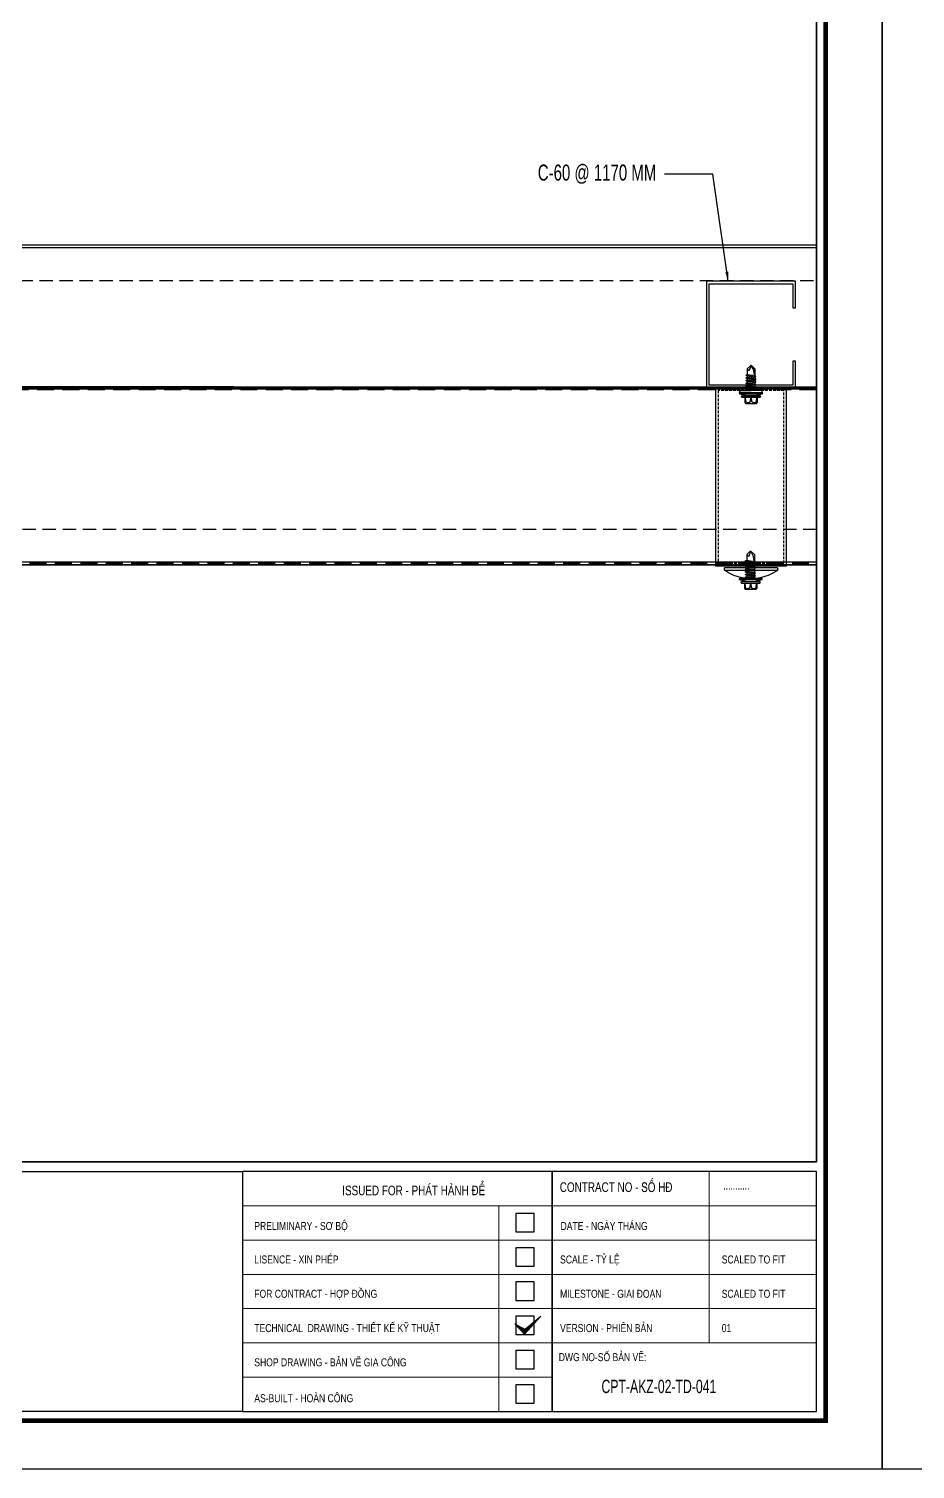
# Model space of a CAD drawing. Header units: inches. Extents: x 315041 to 662841, y -45540 to -35018.
# Drawn here: x 330043.5 to 330209.6, y -38167.8 to -37897.8 of the extents above; entities that cross this region are included whole.
import ezdxf
from ezdxf.enums import TextEntityAlignment as Align

# ---------------------------------------------------------------- set-up
doc = ezdxf.new("R2010")
doc.units = ezdxf.units.IN
doc.header["$MEASUREMENT"] = 0
for name, pattern in [('DASHED', [0.75, 0.5, -0.25]), ('DASHED2', [9.525, 6.35, -3.175]), ('HIDDEN', [0.375, 0.25, -0.125])]:
    doc.linetypes.add(name, pattern=pattern)
for name, color, linetype in [('2', 2, 'Continuous'), ('3', 3, 'Continuous'), ('7', 7, 'Continuous'), ('BAO KHUNG', 31, 'Continuous'), ('Fast RSQ_A2 Frame$0$Khung ten', 4, 'Continuous'), ('flashing', 6, 'Continuous'), ('ROOFING', 4, 'Continuous'), ('STRUCTURE', 1, 'Continuous'), ('TONTHUNG', 9, 'Continuous')]:
    doc.layers.add(name, color=color, linetype=linetype)
doc.layers.add('Cover text', color=7, linetype='Continuous', true_color=0x52370f)
for name, color, linetype, lineweight in [('DETAIL$0$S-Dim', 8, 'Continuous', 20), ('DETAIL$0$S-Hatch', 8, 'Continuous', 13), ('S-Hatch', 8, 'Continuous', 9)]:
    doc.layers.add(name, color=color, linetype=linetype, lineweight=lineweight)
doc.styles.add('ST1H', font='vnshxh.shx', dxfattribs={"width": 0.7})
doc.styles.get("Standard").update_dxf_attribs({"font": 'VHARIALN.TTF'})
doc.styles.add('style2', font='VHAVANI.TTF')
doc.styles.add('TIEU DE', font='VHARIALN.TTF', dxfattribs={"width": 0.8})
doc.dimstyles.new('3', dxfattribs={"dimtxt": 3.5, "dimasz": 1.8, "dimexe": 1, "dimexo": 0, "dimgap": 1, "dimtad": 1, "dimdec": 0, "dimlfac": 3, "dimzin": 0, "dimdsep": 46, "dimtxsty": 'ST1H', "dimblk": 'OBLIQUE', "dimcen": 1, "dimdle": 1, "dimclrd": 8, "dimclre": 8, "dimclrt": 3, "dimadec": 0, "dimazin": 0, "dimtfac": 1, "dimtdec": 0, "dimtix": 1, "dimtofl": 0, "dimtmove": 1, "dimatfit": 3, "dimfxl": 0.18, "dimtolj": 1, "dimtzin": 0, "dimlwd": -1, "dimlwe": -1, "dimarcsym": 1})

# ---------------------------------------------------------------- blocks, each defined once
blk = doc.blocks.new('DETAIL$0$MARK')
at = {"layer": 'DETAIL$0$S-Hatch', "linetype": 'Continuous'}
h = blk.add_hatch(dxfattribs=at)
h.set_pattern_fill('ANSI31', color=256, scale=50, style=0)
h.paths.add_polyline_path([(1667849.6, -1156933.2), (1667909.3, -1156997), (1668012, -1156885.1), (1667913.5, -1156966.7)])
at = {"layer": 'DETAIL$0$S-Dim', "linetype": 'Continuous'}
blk.add_lwpolyline([(1667849.6, -1156933.2), (1667909.3, -1156997), (1668012, -1156885.1), (1667913.5, -1156966.7), (1667849.6, -1156933.2)], dxfattribs=at)
blk = doc.blocks.new('A$C75D82031')
at = {"layer": '2', "color": 157, "linetype": 'Continuous'}
blk.add_lwpolyline([(0, 420), (594, 420), (594, 0), (0, 0)], close=True, dxfattribs=at)
at = {"layer": '7', "color": 147, "linetype": 'Continuous'}
blk.add_lwpolyline([(12.33, 57.61), (581.67, 57.61), (581.67, 409.19), (12.33, 409.19)], close=True, dxfattribs=at)
at = {"layer": 'BAO KHUNG', "color": 167, "linetype": 'Continuous', "const_width": 0.871}
blk.add_lwpolyline([(10.59, 9.07), (583.41, 9.07), (583.41, 410.93), (10.59, 410.93)], close=True, dxfattribs=at)
at = {"layer": 'BAO KHUNG', "color": 7}
for points in [[(211.89, 55.81), (474.14, 55.81), (474.14, 10.81), (211.89, 10.81)], [(474.14, 10.81), (532.16, 10.81), (532.16, 55.81), (474.14, 55.81)], [(532.16, 10.81), (581.67, 10.81), (581.67, 55.81), (532.16, 55.81)]]:
    blk.add_lwpolyline(points, close=True, dxfattribs=at)
at = {"layer": 'Fast RSQ_A2 Frame$0$Khung ten', "color": 7, "ltscale": 1000}
for points in [[(525.34, 44.51), (528.78, 44.51), (528.78, 47.96), (525.34, 47.96)], [(525.34, 38.09), (528.78, 38.09), (528.78, 41.53), (525.34, 41.53)], [(525.34, 31.66), (528.78, 31.66), (528.78, 35.1), (525.34, 35.1)], [(525.34, 25.23), (528.78, 25.23), (528.78, 28.67), (525.34, 28.67)], [(525.34, 18.8), (528.78, 18.8), (528.78, 22.24), (525.34, 22.24)], [(525.34, 12.37), (528.78, 12.37), (528.78, 15.81), (525.34, 15.81)]]:
    blk.add_lwpolyline(points, close=True, dxfattribs=at)
at = {"layer": 'S-Hatch'}
for p, q in [((561.54, 55.81), (561.54, 23.67)), ((474.14, 49.38), (532.16, 49.38)), ((522.13, 10.81), (522.13, 49.38)), ((532.16, 49.38), (581.67, 49.38)), ((474.14, 42.95), (532.16, 42.95)), ((532.16, 42.95), (581.67, 42.95)), ((474.14, 36.52), (532.16, 36.52)), ((532.16, 36.52), (581.67, 36.52)), ((474.14, 30.1), (532.16, 30.1)), ((532.16, 30.1), (581.67, 30.1)), ((474.14, 23.67), (532.16, 23.67)), ((532.16, 23.67), (581.67, 23.67)), ((474.14, 17.24), (532.16, 17.24))]:
    blk.add_line(p, q, dxfattribs=at)
at = {"layer": 'DETAIL$0$S-Dim', "linetype": 'Continuous', "xscale": 0.02999999996973202, "yscale": 0.02999999996973202, "zscale": 0.02999999996973202}
blk.add_blockref('DETAIL$0$MARK', (-49510.32, 34735.23), dxfattribs=at)
at = {"layer": 'BAO KHUNG', "color": 7, "linetype": 'Continuous', "width": 0.9}
blk.add_text('ISSUED FOR - PHÁT HÀNH ĐỂ ', height=1.8, dxfattribs=at).set_placement((506.46, 51.36), align=Align.CENTER)
blk.add_text('CONTRACT NO - Sè H§', height=1.8, dxfattribs=at).set_placement((533.57, 51.98))
at = {"layer": 'BAO KHUNG', "color": 109, "linetype": 'Continuous', "style": 'style2', "width": 0.8}
blk.add_text('...........', height=1.5, dxfattribs=at).set_placement((564.21, 52.44))
at = {"layer": 'Cover text', "linetype": 'Continuous', "style": 'style2', "width": 0.8}
for s, p in [('PRELIMINARY - S¥ Bé', (476.33, 44.85)), ('date - NGµY TH¸NG', (533.72, 44.85)), ('scale - tû lÖ', (533.63, 38.57)), ('LISENCE - XIN PHÐP', (476.33, 38.57)), ('scaled to fit', (563.92, 38.57)), ('FOR CONTRACT - HîP §åNG', (476.33, 32.14)), ('MILESTONE - GIAI §O¹N', (533.63, 32.14)), ('scaled to fit', (563.92, 32.14)), ('TECHNICAL  DRAWING - THIÕT KÕ Kü THUËT', (476.33, 25.71)), ('VERSION - PHI£N B¶N', (533.63, 25.71)), ('01', (563.92, 25.71)), ('%%u%%udwg no-sè b¶n vÏ:', (533.38, 20.26)), ('SHOP DRAWING - B¶N VÏ GIA C¤NG', (476.33, 19.28)), ('AS-BUILT - HOµN C¤NG', (476.33, 12.56))]:
    blk.add_text(s, height=1.5, dxfattribs=at).set_placement(p)
blk = doc.blocks.new('Short_Self_drilling')
at = {"layer": 'STRUCTURE', "color": 1, "linetype": 'Continuous'}
for p, q in [((6.43, 1.74), (-6.43, 1.73)), ((5.14, 3.76), (-5.14, 3.75)), ((-2.57, 2.9), (-5.14, 2.9)), ((-3.43, 3.75), (-3.43, 6.75)), ((3, 7.19), (-3, 7.18)), ((2.57, 2.9), (-2.57, 2.9)), ((-2.14, 2.8), (-2.14, 2.9)), ((6.25, 0), (0, 0)), ((2.15, 2.8), (2.15, 2.9)), ((2.16, -0.5), (2.15, 0.01)), ((5.14, 2.9), (2.57, 2.9)), ((3.43, 3.76), (3.42, 6.76)), ((2.99, -1.17), (-2.7, -0.23)), ((2.99, -2.7), (-2.7, -1.76)), ((2.99, -4.23), (-2.7, -3.28)), ((2.99, -5.75), (-2.7, -4.81)), ((2.99, -7.28), (-2.7, -6.33)), ((-1.91, -7.99), (-2.7, -7.86)), ((-2.14, -1.38), (-2.14, -0.87)), ((-2.14, -2.91), (-2.14, -2.39)), ((-2.14, -4.43), (-2.14, -3.92)), ((-2.13, -5.96), (-2.14, -5.44)), ((-2.13, -7.49), (-2.13, -6.97)), ((3, -8.8), (-1.14, -8.12)), ((2.16, -2.03), (2.16, -1.51)), ((2.16, -3.55), (2.16, -3.04)), ((2.16, -5.08), (2.16, -4.56)), ((2.16, -6.6), (2.16, -6.09)), ((2.16, -8.13), (2.16, -7.61)), ((-2.14, -12.33), (-2.14, -8.48)), ((2.15, -12.31), (2.15, -9.14))]:
    blk.add_line(p, q, dxfattribs=at)
blk.add_lwpolyline([(6.43, 1.31), (6.43, 1.74), (2.14, 2.81), (-2.14, 2.8), (-6.43, 1.73), (-6.43, 1.3)], close=True, dxfattribs=at)
for points in [[(-6.43, 1.3, -0.088869), (-6.25, 0), (0, 0)], [(-0.13, 3.76), (-0.33, 6.23, 0.338878), (-3.14, 6.23), (-3.33, 3.75)], [(3.3, 3.76), (3.1, 6.23, 0.338878), (0.29, 6.23), (0.1, 3.76)], [(-0.08, -14.04), (-1.04, -12.24, -0.148657), (-1.4, -11.2), (-1.95, -7.72, -0.815006), (-1.21, -7.77, 0.150833), (-0.85, -8.68)], [(2.15, -12.31), (0.17, -14.24, -0.333596), (-0.17, -14.24), (-2.14, -12.33)], [(2.15, -12.31), (1.71, -11.7, 0.52242), (0.88, -11.71), (-0.17, -14.24)]]:
    blk.add_lwpolyline(points, format="xyb", dxfattribs=at)
for points in [[(2.99, -1.17), (2.16, -1.51), (-2.14, -0.85), (-2.7, -0.23), (-2.36, 0)], [(2.99, -2.7), (2.16, -3.04), (-2.14, -2.37), (-2.7, -1.76), (-2.14, -1.38), (2.16, -2.03), (2.99, -2.7)], [(2.99, -4.23), (2.16, -4.56), (-2.14, -3.9), (-2.7, -3.28), (-2.14, -2.91), (2.16, -3.55), (2.99, -4.23)], [(2.99, -5.75), (2.16, -6.09), (-2.14, -5.43), (-2.7, -4.81), (-2.14, -4.43), (2.16, -5.08), (2.99, -5.75)], [(2.99, -7.28), (2.16, -7.62), (-2.14, -6.95), (-2.7, -6.33), (-2.13, -5.96), (2.16, -6.6), (2.99, -7.28)], [(-1.82, -8.53), (-2.14, -8.48), (-2.7, -7.86), (-2.13, -7.49), (-1.83, -7.53)], [(-1.26, -7.62), (2.16, -8.13), (3, -8.8)], [(-1.18, 0), (2.16, -0.5), (2.99, -1.17)], [(3, -8.8), (2.16, -9.14), (-0.85, -8.68)]]:
    blk.add_lwpolyline(points, dxfattribs=at)
for centre, radius, start, end in [((-4.99, 3.32), 0.455, 109.79487, 250.26739), ((-3, 6.75), 0.429, 90.03113, 180.03113), ((3, 6.76), 0.429, 0.03113, 90.03113), ((5.07, 3.33), 0.435, 279.72757, 80.33469), ((9.99, 0.17), 3.74, 162.29632, 182.61031)]:
    blk.add_arc(centre, radius, start, end, dxfattribs=at)
blk = doc.blocks.new('A$C2D4C695A')
at = {"color": 7}
for p, q in [((0, 0.17), (0, 9.83)), ((0.5, 10), (0.17, 10)), ((0.5, 0), (0.5, 10)), ((0.5, 0), (0.17, 0))]:
    blk.add_line(p, q, dxfattribs=at)
at = {"color": 7, "extrusion": (0, 0, -1)}
for centre, major_axis, start_param, end_param in [((0.17, 9.83), (0.118, 0.118), 3.926991, 5.497787), ((-6.47, 5), (-6.07, 6.07), 1.733919, 2.97847), ((0.17, 0.17), (-0.118, 0.118), 3.926991, 5.497787)]:
    blk.add_ellipse(centre, major_axis=major_axis, ratio=1, start_param=start_param, end_param=end_param, dxfattribs=at)
blk = doc.blocks.new('A$C157D6C5F')
at = {"layer": 'STRUCTURE', "color": 1, "linetype": 'Continuous'}
for p, q in [((0.65, 2.85), (1.93, 2.85)), ((2.1, 2.77), (2.14, 3.04)), ((2.27, 2.85), (2.44, 2.85)), ((2.33, 1.14), (2.65, 3.04)), ((2.77, 2.85), (2.94, 2.85)), ((2.84, 1.14), (3.16, 3.04)), ((3.28, 2.85), (3.45, 2.85)), ((3.35, 1.14), (3.66, 3.04)), ((3.79, 2.85), (3.96, 2.85)), ((3.86, 1.14), (4.17, 3.04)), ((4.3, 2.85), (4.47, 2.85)), ((4.36, 1.14), (4.67, 3.03)), ((4.8, 2.85), (4.97, 2.85)), ((4.86, 1.14), (5.17, 3.03)), ((5.33, 0), (5.33, 4.28)), ((5.69, 2.85), (5.72, 2.85)), ((5.72, 2.99), (5.72, 3.85)), ((5.72, 1.28), (5.72, 2.99)), ((6, 0.43), (6, 3.85)), ((6, 3.28), (7, 3.28)), ((7.14, 1.14), (7.14, 3.14)), ((0.66, 1.43), (1.71, 1.43)), ((1.83, 1.14), (2.06, 2.52)), ((2.05, 1.42), (2.22, 1.42)), ((2.56, 1.42), (2.73, 1.42)), ((3.07, 1.42), (3.24, 1.42)), ((3.57, 1.42), (3.74, 1.42)), ((4.08, 1.42), (4.25, 1.42)), ((4.58, 1.42), (4.75, 1.42)), ((5.08, 1.42), (5.19, 1.42)), ((5.69, 1.42), (5.72, 1.42)), ((5.72, 0.43), (5.72, 1.28)), ((6, 1), (7, 1))]:
    blk.add_line(p, q, dxfattribs=at)
for points in [[(0.66, 1.43), (0.02, 2.08, -0.333596), (0.02, 2.2), (0.65, 2.85)], [(0.09, 2.17), (0.68, 2.49, -0.148657), (1.03, 2.61), (2.19, 2.79, -0.815006), (2.17, 2.54, 0.150833), (1.87, 2.42)], [(6, 2.18), (6.83, 2.25, 0.338878), (6.83, 3.18), (6, 3.24)], [(0.66, 1.43), (0.86, 1.57, 0.52242), (0.86, 1.85), (0.02, 2.2)], [(6, 1.04), (6.83, 1.11, 0.338878), (6.83, 2.04), (6, 2.1)]]:
    blk.add_lwpolyline(points, format="xyb", dxfattribs=at)
for points in [[(1.92, 2.75), (1.94, 2.85), (2.14, 3.04), (2.27, 2.85), (2.25, 2.75)], [(2.33, 1.14), (2.22, 1.42), (2.44, 2.85), (2.65, 3.04), (2.77, 2.85), (2.56, 1.42), (2.33, 1.14)], [(2.84, 1.14), (2.73, 1.42), (2.95, 2.85), (3.16, 3.04), (3.28, 2.85), (3.07, 1.42), (2.84, 1.14)], [(3.35, 1.14), (3.24, 1.42), (3.46, 2.85), (3.66, 3.04), (3.79, 2.85), (3.57, 1.42), (3.35, 1.14)], [(3.86, 1.14), (3.74, 1.42), (3.97, 2.85), (4.17, 3.04), (4.3, 2.85), (4.08, 1.42), (3.86, 1.14)], [(4.36, 1.14), (4.24, 1.42), (4.47, 2.85), (4.67, 3.03), (4.8, 2.85), (4.58, 1.42), (4.36, 1.14)], [(4.86, 1.14), (4.75, 1.42), (4.97, 2.85), (5.17, 3.03), (5.19, 3.01)], [(1.83, 1.14), (1.71, 1.42), (1.87, 2.42)], [(2.22, 2.56), (2.05, 1.42), (1.83, 1.14)], [(5.19, 2.13), (5.08, 1.42), (4.86, 1.14)]]:
    blk.add_lwpolyline(points, dxfattribs=at)
blk.add_lwpolyline([(5.19, 0), (5.33, 0), (5.69, 1.43), (5.69, 2.85), (5.33, 4.28), (5.19, 4.28)], close=True, dxfattribs=at)
for centre, radius, start, end in [((5.86, 3.8), 0.151, 19.7637, 160.2363), ((7, 3.14), 0.143, 0, 90), ((5.86, 0.45), 0.145, 189.6964, 350.3036), ((7, 1.14), 0.143, 270, 0)]:
    blk.add_arc(centre, radius, start, end, dxfattribs=at)
blk = doc.blocks.new('A$C01EB0BB3')
at = {"color": 1}
blk.add_lwpolyline([(0, 4.4), (13.33, 4.4), (13.33, 37.73), (0, 37.73)], close=True, dxfattribs=at)
at = {"color": 1, "linetype": 'DASHED'}
blk.add_lwpolyline([(0.5, 4.9), (12.83, 4.9), (12.83, 37.23), (0.5, 37.23)], close=True, dxfattribs=at)
at = {"color": 1, "xscale": 0.3325819354032872, "yscale": 0.332581935392227, "zscale": 0.3325819354032872, "rotation": 179.9688727246166}
blk.add_blockref('Short_Self_drilling', (6.67, 37.23), dxfattribs=at)
at = {"color": 8, "rotation": 270}
for name, p in [('A$C157D6C5F', (4.45, 7.14)), ('A$C2D4C695A', (1.67, 4.06))]:
    blk.add_blockref(name, p, dxfattribs=at)
blk = doc.blocks.new('_Oblique')
at = {"color": 0, "linetype": 'ByBlock', "lineweight": -2}
blk.add_line((-0.5, -0.5), (0.5, 0.5), dxfattribs=at)

msp = doc.modelspace()

# ---------------------------------------------------------------- linework, layer by layer
at = {"color": 8}
msp.add_lwpolyline([(329621.7734, -37758.6315), (330191.1113, -37758.6315), (330191.1113, -38110.2113), (329621.7734, -38110.2113)], close=True, dxfattribs=at)
at = {"color": 94}
for points in [[(330191.1113, -37998.2689), (329805.5337, -37998.2689), (329805.5337, -37938.2689), (330191.1113, -37938.2689)], [(329805.5337, -37938.7689), (330191.1113, -37938.7689)], [(330191.1113, -37997.7689), (329805.534, -37997.7689)]]:
    msp.add_lwpolyline(points, dxfattribs=at)
at = {"color": 94, "linetype": 'HIDDEN', "ltscale": 10}
for points in [[(329805.5337, -37944.9355), (330191.1113, -37944.9355)], [(330191.1113, -37991.6022), (329805.534, -37991.6022)]]:
    msp.add_lwpolyline(points, dxfattribs=at)
at = {"layer": '3'}
msp.add_lwpolyline([(330187.186, -37950.09), (330187.186, -37945.09), (330170.5193, -37945.09), (330170.5193, -37965.09), (330187.186, -37965.09), (330187.186, -37960.09), (330186.686, -37960.09), (330186.686, -37964.59), (330171.0193, -37964.59), (330171.0193, -37945.59), (330186.686, -37945.59), (330186.686, -37950.09)], close=True, dxfattribs=at)
at = {"layer": 'flashing', "color": 52, "linetype": 'HIDDEN', "ltscale": 20, "true_color": 0xd0d926, "const_width": 0.6667}
msp.add_lwpolyline([(329838.7574, -37758.6315), (329838.7125, -37965.0903), (330191.1113, -37965.0931)], dxfattribs=at)
at = {"layer": 'ROOFING'}
msp.add_lwpolyline([(330191.1113, -37965.09), (329805.534, -37965.09, 0.41421352), (329805.5337, -37965.0903), (329805.5337, -37998.2689), (330191.1113, -37998.2689)], format="xyb", dxfattribs=at)
at = {"layer": 'TONTHUNG', "linetype": 'DASHED2', "ltscale": 0.5}
for points in [[(330191.1113, -37965.4233), (329805.5337, -37965.4233)], [(329805.5337, -37997.9355), (330191.1113, -37997.9355)]]:
    msp.add_lwpolyline(points, dxfattribs=at)

# ---------------------------------------------------------------- block references
at = {"color": 1}
for p in [(329609.4423, -38167.8214), (330203.4423, -38167.8214)]:
    msp.add_blockref('A$C75D82031', p, dxfattribs=at)
at = {"color": 8}
msp.add_blockref('A$C01EB0BB3', (330172.186, -38002.8195), dxfattribs=at)

# ---------------------------------------------------------------- texts
at = {"color": 3, "ltscale": 0.5, "style": 'TIEU DE', "width": 0.8}
msp.add_attdef('CPT-AKZ-02-TD-041', text='KC-01', height=2.5, dxfattribs=at).set_placement((330161.5855, -38152.3064), align=Align.MIDDLE_CENTER)

# ---------------------------------------------------------------- leaders
at = {"color": 9}
msp.add_leader([(330174.5905, -37945.09), (330171.694, -37925.0153), (330161.0972, -37925.0153)], dimstyle='3', override={"dimgap": 1, "dimtad": 0}, dxfattribs=at)

# ---------------------------------------------------------------- next in the draw order: texts
at = {"layer": '3', "insert": (330161.0972, -37925.0153), "char_height": 3, "attachment_point": 6, "style": 'ST1H', "bg_fill": 2}
msp.add_mtext('\\A1;c-60 @ 1170 mm', dxfattribs=at)

doc.saveas('drawing.dxf')
